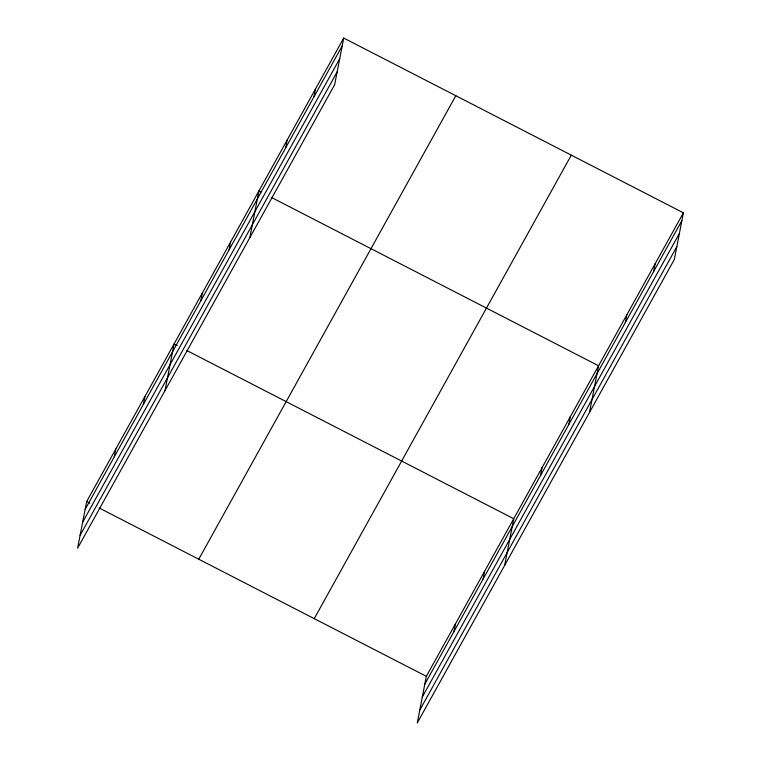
<?xml version="1.0" encoding="UTF-8"?>
<svg xmlns="http://www.w3.org/2000/svg" width="761" height="761" viewBox="0 0 761 761"><rect width="100%" height="100%" fill="white"/><g stroke="black" fill="none" stroke-linecap="round" stroke-linejoin="round"><path stroke-width="1.14" d="M343.725 38.05L86.668 501.547L77.603 548.177L334.659 84.68L343.725 38.05L683.397 212.823L674.332 259.453L417.275 722.95L426.341 676.32L683.397 212.823M114.283 456.857L115.805 449.019M143.41 404.319L144.932 396.481M165.004 390.593L174.069 343.953L177.18 345.561M200.818 300.814L202.35 292.975M229.099 249.827L230.621 241.988M249.836 237.632L258.902 191.001L260.975 192.067M285.651 147.853L287.173 140.014M313.932 96.875L315.454 89.037M453.946 631.63L455.468 623.792M483.083 579.092L484.605 571.254M504.676 565.366L513.732 518.726L186.521 350.364M540.491 475.587L542.013 467.749M568.762 424.6L570.284 416.762M589.499 412.405L598.565 365.775L271.354 197.413M625.314 322.626L626.845 314.788M653.594 271.648L655.116 263.81M85.146 509.385L342.203 45.888M82.664 522.179L339.72 58.692M80.095 535.373L337.152 71.876M198.764 559.221L455.82 95.724M314.245 618.645L571.302 155.149M424.809 684.158L681.866 220.661M422.326 696.962L679.383 233.465M419.758 710.146L676.814 246.65M86.668 501.547L89.788 503.145M99.13 507.948L426.341 676.32"/></g></svg>
